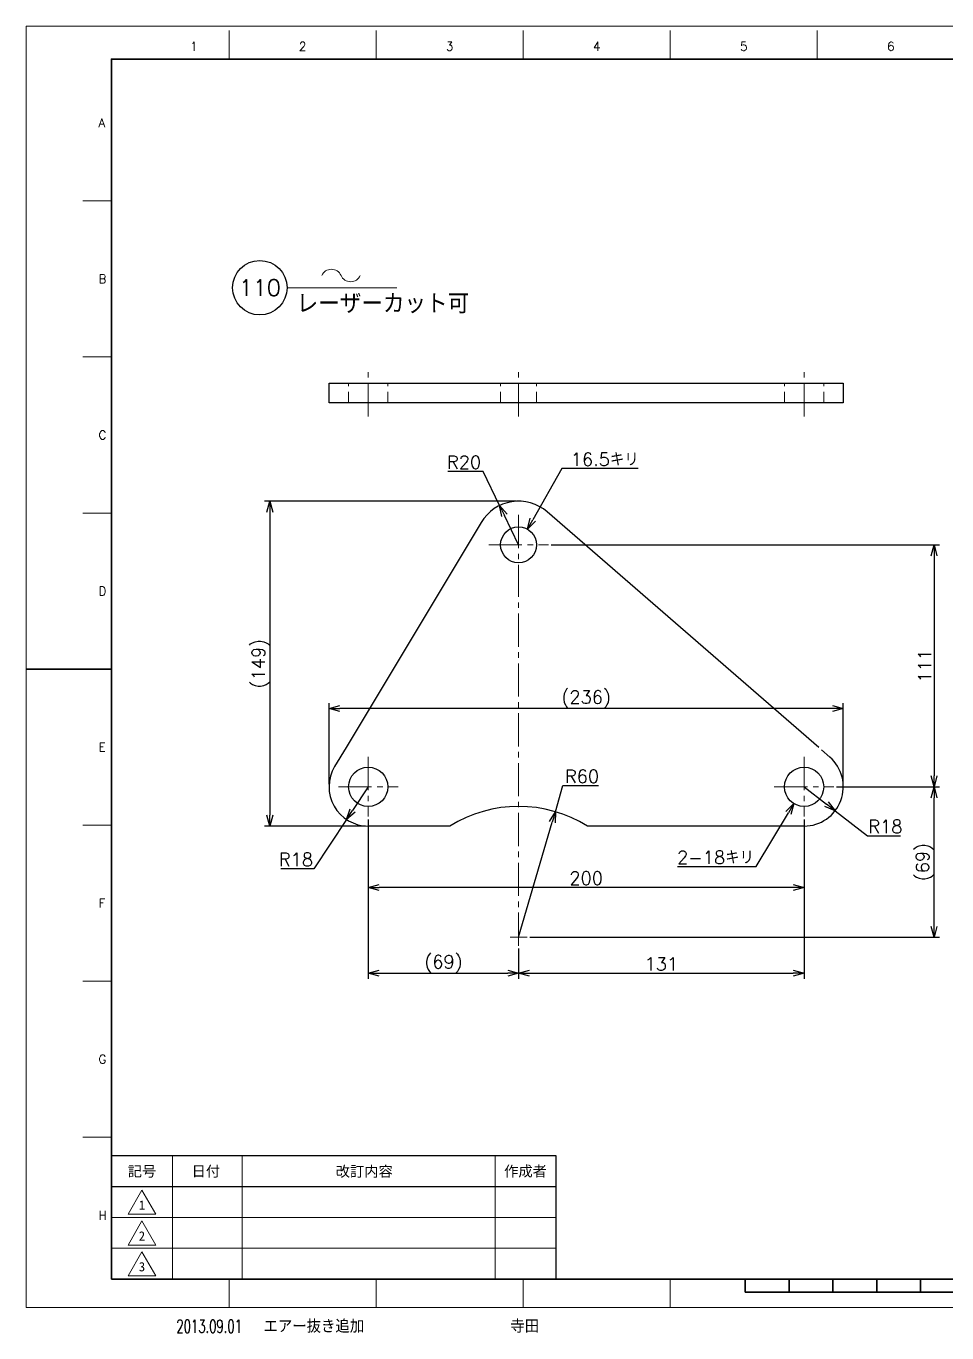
# Model space of a CAD drawing. Header units: millimetres. Extents: x 0 to 835, y -12 to 588.
# Drawn here: x 0 to 423, y -12 to 588 of the extents above; entities that cross this region are included whole.
import ezdxf
from ezdxf import colors
from ezdxf.entities.mleader import LeaderData, LeaderLine
from ezdxf.enums import TextEntityAlignment as Align
from ezdxf.math import Vec2, Vec3

# ---------------------------------------------------------------- set-up
doc = ezdxf.new("R2010")
doc.units = ezdxf.units.MM
doc.header["$LTSCALE"] = 0.8
doc.header["$PDMODE"] = 99
doc.header["$PDSIZE"] = 1
doc.linetypes.add('CENTER2', pattern=[28.575, 19.05, -3.175, 3.175, -3.175])
doc.linetypes.add('HIDDEN', pattern=[9.525, 6.35, -3.175])
for name, color, linetype, lineweight in [('04_HIDDEN', 2, 'HIDDEN', 13), ('05_CENTER', 4, 'CENTER2', 13), ('08_DIM', 3, 'Continuous', 13), ('90_FRAME', 5, 'Continuous', 35)]:
    doc.layers.add(name, color=color, linetype=linetype, lineweight=lineweight)
doc.layers.add('91_BLANK', color=5, linetype='Continuous', lineweight=0, plot=False)
doc.styles.add('KSS_TXT', font='txt.shx', dxfattribs={"bigfont": 'extfont2.shx'})
doc.styles.add('MS_G', font='MS Gothic.ttf')
doc.styles.get("Standard").update_dxf_attribs({"font": 'txt.shx', "bigfont": 'extfont2.shx'})
doc.styles.add('表題用', font='MS PGothic.ttf')
doc.dimstyles.new('KSS_DIM', dxfattribs={"dimscale": 2, "dimtxt": 3, "dimasz": 2.5, "dimexe": 1.25, "dimexo": 0.625, "dimtad": 1, "dimdsep": 46, "dimtxsty": 'KSS_TXT', "dimblk": 'OPEN30', "dimcen": 0, "dimazin": 2, "dimtfac": 0.75, "dimtmove": 0, "dimatfit": 3, "dimldrblk": 'OPEN30', "dimfxl": 1.25, "dimtolj": 1, "dimarcsym": 0})
doc.dimstyles.new('KSS_DIM$3', dxfattribs={"dimscale": 2, "dimtxt": 3, "dimasz": 2.5, "dimexe": 1.25, "dimexo": 0.625, "dimtad": 1, "dimtih": 1, "dimtoh": 1, "dimdsep": 46, "dimtxsty": 'KSS_TXT', "dimblk": 'OPEN30', "dimcen": 0, "dimazin": 2, "dimtfac": 0.75, "dimtofl": 0, "dimtmove": 0, "dimatfit": 3, "dimldrblk": 'OPEN30', "dimfxl": 1.25, "dimtolj": 1, "dimarcsym": 0})
doc.dimstyles.new('KSS_DIM$4', dxfattribs={"dimscale": 2, "dimtxt": 3, "dimasz": 2.5, "dimexe": 1.25, "dimexo": 0.625, "dimtad": 1, "dimtih": 1, "dimtoh": 1, "dimdsep": 46, "dimtxsty": 'KSS_TXT', "dimblk": 'OPEN30', "dimcen": 0, "dimse1": 1, "dimazin": 2, "dimtfac": 0.75, "dimtofl": 0, "dimtmove": 0, "dimatfit": 3, "dimldrblk": 'OPEN30', "dimfxl": 1.25, "dimtolj": 1, "dimarcsym": 0})

# ---------------------------------------------------------------- blocks, each defined once
blk = doc.blocks.new('AM_BALLOON1')
at = {"transparency": 16777216}
blk.add_circle((0, 0), 5, dxfattribs=at)
blk.add_attdef('B_NUMBER', text='', height=3, dxfattribs=at).set_placement((0, 0), align=Align.MIDDLE_CENTER)
blk = doc.blocks.new('_OPEN')
at = {"color": 0, "linetype": 'ByBlock'}
for p, q in [((-1, 0.17), (0, 0)), ((0, 0), (-1, -0.17)), ((0, 0), (-1, 0))]:
    blk.add_line(p, q, dxfattribs=at)
blk = doc.blocks.new('p1ba05')
for centre, start, end in [((-2.95, 0.29), 24.2276, 155.5758), ((0, 1.62), 204.2276, 335.5758)]:
    blk.add_arc(centre, 1.62, start, end)
blk = doc.blocks.new('_Open30')
at = {"color": 0, "linetype": 'ByBlock', "lineweight": -2}
for p, q in [((-1, 0.27), (0, 0)), ((0, 0), (-1, -0.27)), ((0, 0), (-1, 0))]:
    blk.add_line(p, q, dxfattribs=at)
blk = doc.blocks.new('*D144')
at = {"layer": '08_DIM', "color": 0, "lineweight": -2, "transparency": 16777216}
for p, q in [((224.74, 369.82), (109.36, 369.82)), ((111.86, 364.82), (111.86, 225.82)), ((155.74, 220.82), (109.36, 220.82))]:
    blk.add_line(p, q, dxfattribs=at)
at = {"layer": 'Defpoints', "color": 0, "transparency": 16777216}
for p in [(225.99, 369.82), (111.86, 220.82), (156.99, 220.82)]:
    blk.add_point(p, dxfattribs=at)
at = {"layer": '08_DIM', "color": 0, "lineweight": -2, "transparency": 16777216, "xscale": 5, "yscale": 5, "zscale": 5}
for p, rotation in [((111.86, 369.82), 90), ((111.86, 220.82), 270)]:
    blk.add_blockref('_Open30', p, dxfattribs=dict(at, rotation=rotation))
at = {"layer": '08_DIM', "color": 0, "transparency": 16777216, "insert": (107.61, 295.32), "char_height": 6, "attachment_point": 5, "rotation": 90, "style": 'KSS_TXT'}
blk.add_mtext('\\A1;(149)', dxfattribs=at)
blk = doc.blocks.new('*D148')
at = {"layer": '08_DIM', "color": 0, "lineweight": -2, "transparency": 16777216}
for p, q in [((209.73, 383.42), (193.48, 383.42)), ((217.28, 367.82), (209.73, 383.42)), ((225.99, 349.82), (219.46, 363.32))]:
    blk.add_line(p, q, dxfattribs=at)
at = {"layer": 'Defpoints', "color": 0, "transparency": 16777216}
for p in [(217.28, 367.82), (225.99, 349.82)]:
    blk.add_point(p, dxfattribs=at)
at = {"layer": '08_DIM', "color": 0, "lineweight": -2, "transparency": 16777216, "xscale": 5, "yscale": 5, "zscale": 5, "rotation": 115.829461331707}
blk.add_blockref('_Open30', (217.28, 367.82), dxfattribs=at)
at = {"layer": '08_DIM', "color": 0, "transparency": 16777216, "insert": (200.98, 387.67), "char_height": 6, "attachment_point": 5, "style": 'KSS_TXT'}
blk.add_mtext('\\A1;R20', dxfattribs=at)
blk = doc.blocks.new('*D150')
at = {"layer": '08_DIM', "color": 0, "lineweight": -2, "transparency": 16777216}
for p, q in [((156.99, 223.88), (156.99, 190.15)), ((356.99, 223.88), (356.99, 190.15)), ((351.99, 192.65), (161.99, 192.65))]:
    blk.add_line(p, q, dxfattribs=at)
at = {"layer": 'Defpoints', "color": 0, "transparency": 16777216}
for p in [(156.99, 225.13), (356.99, 225.13), (156.99, 192.65)]:
    blk.add_point(p, dxfattribs=at)
at = {"layer": '08_DIM', "color": 0, "lineweight": -2, "transparency": 16777216, "xscale": 5, "yscale": 5, "zscale": 5, "rotation": 180}
blk.add_blockref('_Open30', (156.99, 192.65), dxfattribs=at)
at = {"layer": '08_DIM', "color": 0, "lineweight": -2, "transparency": 16777216, "xscale": 5, "yscale": 5, "zscale": 5}
blk.add_blockref('_Open30', (356.99, 192.65), dxfattribs=at)
at = {"layer": '08_DIM', "color": 0, "transparency": 16777216, "insert": (256.99, 196.9), "char_height": 6, "attachment_point": 5, "style": 'KSS_TXT'}
blk.add_mtext('\\A1;200', dxfattribs=at)
blk = doc.blocks.new('*D151')
at = {"layer": '08_DIM', "color": 0, "lineweight": -2, "transparency": 16777216}
for p, q in [((240.93, 349.82), (419.11, 349.82)), ((416.61, 344.82), (416.61, 243.82)), ((371.93, 238.82), (419.11, 238.82))]:
    blk.add_line(p, q, dxfattribs=at)
at = {"layer": 'Defpoints', "color": 0, "transparency": 16777216}
for p in [(239.68, 349.82), (370.68, 238.82), (416.61, 238.82)]:
    blk.add_point(p, dxfattribs=at)
at = {"layer": '08_DIM', "color": 0, "lineweight": -2, "transparency": 16777216, "xscale": 5, "yscale": 5, "zscale": 5}
for p, rotation in [((416.61, 349.82), 90), ((416.61, 238.82), 270)]:
    blk.add_blockref('_Open30', p, dxfattribs=dict(at, rotation=rotation))
at = {"layer": '08_DIM', "color": 0, "transparency": 16777216, "insert": (412.36, 294.32), "char_height": 6, "attachment_point": 5, "rotation": 90, "style": 'KSS_TXT'}
blk.add_mtext('\\A1;111', dxfattribs=at)
blk = doc.blocks.new('*D158')
at = {"layer": '08_DIM', "color": 0, "lineweight": -2, "transparency": 16777216}
for p, q in [((156.99, 223.88), (156.99, 150.8)), ((225.99, 164.66), (225.99, 150.8)), ((161.99, 153.3), (220.99, 153.3))]:
    blk.add_line(p, q, dxfattribs=at)
at = {"layer": 'Defpoints', "color": 0, "transparency": 16777216}
for p in [(156.99, 225.13), (225.99, 165.91), (225.99, 153.3)]:
    blk.add_point(p, dxfattribs=at)
at = {"layer": '08_DIM', "color": 0, "lineweight": -2, "transparency": 16777216, "xscale": 5, "yscale": 5, "zscale": 5, "rotation": 180}
blk.add_blockref('_Open30', (156.99, 153.3), dxfattribs=at)
at = {"layer": '08_DIM', "color": 0, "lineweight": -2, "transparency": 16777216, "xscale": 5, "yscale": 5, "zscale": 5}
blk.add_blockref('_Open30', (225.99, 153.3), dxfattribs=at)
at = {"layer": '08_DIM', "color": 0, "transparency": 16777216, "insert": (191.49, 157.55), "char_height": 6, "attachment_point": 5, "style": 'KSS_TXT'}
blk.add_mtext('\\A1;(69)', dxfattribs=at)
blk = doc.blocks.new('*D159')
at = {"layer": '08_DIM', "color": 0, "lineweight": -2, "transparency": 16777216}
for p, q in [((371.93, 238.82), (419.11, 238.82)), ((416.61, 174.82), (416.61, 233.82)), ((231.15, 169.82), (419.11, 169.82))]:
    blk.add_line(p, q, dxfattribs=at)
at = {"layer": 'Defpoints', "color": 0, "transparency": 16777216}
for p in [(370.68, 238.82), (416.61, 238.82), (229.9, 169.82)]:
    blk.add_point(p, dxfattribs=at)
at = {"layer": '08_DIM', "color": 0, "lineweight": -2, "transparency": 16777216, "xscale": 5, "yscale": 5, "zscale": 5}
for p, rotation in [((416.61, 238.82), 90), ((416.61, 169.82), 270)]:
    blk.add_blockref('_Open30', p, dxfattribs=dict(at, rotation=rotation))
at = {"layer": '08_DIM', "color": 0, "transparency": 16777216, "insert": (412.36, 204.32), "char_height": 6, "attachment_point": 5, "rotation": 90, "style": 'KSS_TXT'}
blk.add_mtext('\\A1;(69)', dxfattribs=at)
blk = doc.blocks.new('*D160')
at = {"layer": '08_DIM', "color": 0, "lineweight": -2, "transparency": 16777216}
for p, q in [((242.85, 227.4), (246.36, 239.37)), ((246.36, 239.37), (262.61, 239.37)), ((225.99, 169.82), (241.45, 222.6))]:
    blk.add_line(p, q, dxfattribs=at)
at = {"layer": 'Defpoints', "color": 0, "transparency": 16777216}
for p in [(242.85, 227.4), (225.99, 169.82)]:
    blk.add_point(p, dxfattribs=at)
at = {"layer": '08_DIM', "color": 0, "lineweight": -2, "transparency": 16777216, "xscale": 5, "yscale": 5, "zscale": 5, "rotation": 73.67972076812816}
blk.add_blockref('_Open30', (242.85, 227.4), dxfattribs=at)
at = {"layer": '08_DIM', "color": 0, "transparency": 16777216, "insert": (255.11, 243.62), "char_height": 6, "attachment_point": 5, "style": 'KSS_TXT'}
blk.add_mtext('\\A1;R60', dxfattribs=at)
blk = doc.blocks.new('*D161')
at = {"layer": '08_DIM', "color": 0, "lineweight": -2, "transparency": 16777216}
for p, q in [((138.99, 240.07), (138.99, 277.21)), ((374.99, 240.07), (374.99, 277.21)), ((369.99, 274.71), (143.99, 274.71))]:
    blk.add_line(p, q, dxfattribs=at)
at = {"layer": 'Defpoints', "color": 0, "transparency": 16777216}
for p in [(138.99, 274.71), (138.99, 238.82), (374.99, 238.82)]:
    blk.add_point(p, dxfattribs=at)
at = {"layer": '08_DIM', "color": 0, "lineweight": -2, "transparency": 16777216, "xscale": 5, "yscale": 5, "zscale": 5, "rotation": 180}
blk.add_blockref('_Open30', (138.99, 274.71), dxfattribs=at)
at = {"layer": '08_DIM', "color": 0, "lineweight": -2, "transparency": 16777216, "xscale": 5, "yscale": 5, "zscale": 5}
blk.add_blockref('_Open30', (374.99, 274.71), dxfattribs=at)
at = {"layer": '08_DIM', "color": 0, "transparency": 16777216, "insert": (256.99, 278.96), "char_height": 6, "attachment_point": 5, "style": 'KSS_TXT'}
blk.add_mtext('\\A1;(236)', dxfattribs=at)
blk = doc.blocks.new('*D162')
at = {"layer": '08_DIM', "color": 0, "lineweight": -2, "transparency": 16777216}
for p, q in [((356.99, 223.88), (356.99, 150.8)), ((225.99, 164.66), (225.99, 150.8)), ((230.99, 153.3), (351.99, 153.3))]:
    blk.add_line(p, q, dxfattribs=at)
at = {"layer": 'Defpoints', "color": 0, "transparency": 16777216}
for p in [(356.99, 225.13), (225.99, 165.91), (356.99, 153.3)]:
    blk.add_point(p, dxfattribs=at)
at = {"layer": '08_DIM', "color": 0, "lineweight": -2, "transparency": 16777216, "xscale": 5, "yscale": 5, "zscale": 5, "rotation": 180}
blk.add_blockref('_Open30', (225.99, 153.3), dxfattribs=at)
at = {"layer": '08_DIM', "color": 0, "lineweight": -2, "transparency": 16777216, "xscale": 5, "yscale": 5, "zscale": 5}
blk.add_blockref('_Open30', (356.99, 153.3), dxfattribs=at)
at = {"layer": '08_DIM', "color": 0, "transparency": 16777216, "insert": (291.49, 157.55), "char_height": 6, "attachment_point": 5, "style": 'KSS_TXT'}
blk.add_mtext('\\A1;131', dxfattribs=at)
blk = doc.blocks.new('*D163')
at = {"layer": '08_DIM', "color": 0, "lineweight": -2, "transparency": 16777216}
for p, q in [((245.86, 384.75), (232.54, 361.33)), ((280.91, 384.75), (245.86, 384.75))]:
    blk.add_line(p, q, dxfattribs=at)
at = {"layer": 'Defpoints', "color": 0, "transparency": 16777216}
for p in [(230.07, 356.99), (221.91, 342.65)]:
    blk.add_point(p, dxfattribs=at)
at = {"layer": '08_DIM', "color": 0, "lineweight": -2, "transparency": 16777216, "xscale": 5, "yscale": 5, "zscale": 5, "rotation": 240.3682406586112}
blk.add_blockref('_Open30', (230.07, 356.99), dxfattribs=at)
at = {"layer": '08_DIM', "color": 0, "transparency": 16777216, "insert": (265.51, 389), "char_height": 6, "attachment_point": 5, "style": 'KSS_TXT'}
blk.add_mtext('\\A1;16.5キリ', dxfattribs=at)
blk = doc.blocks.new('*D164')
at = {"layer": '08_DIM', "color": 0, "lineweight": -2, "transparency": 16777216}
for p, q in [((335, 202.19), (349.79, 226.81)), ((298.95, 202.19), (335, 202.19))]:
    blk.add_line(p, q, dxfattribs=at)
at = {"layer": 'Defpoints', "color": 0, "transparency": 16777216}
for p in [(361.62, 246.53), (352.36, 231.1)]:
    blk.add_point(p, dxfattribs=at)
at = {"layer": '08_DIM', "color": 0, "lineweight": -2, "transparency": 16777216, "xscale": 5, "yscale": 5, "zscale": 5, "rotation": 59.02199070394762}
blk.add_blockref('_Open30', (352.36, 231.1), dxfattribs=at)
at = {"layer": '08_DIM', "color": 0, "transparency": 16777216, "insert": (316.35, 206.44), "char_height": 6, "attachment_point": 5, "style": 'KSS_TXT'}
blk.add_mtext('\\A1;2-18キリ', dxfattribs=at)
blk = doc.blocks.new('*D169')
at = {"layer": '08_DIM', "color": 0, "lineweight": -2, "transparency": 16777216}
for p, q in [((356.99, 238.82), (367.28, 230.87)), ((371.23, 227.81), (386.06, 216.36)), ((386.06, 216.36), (401.31, 216.36))]:
    blk.add_line(p, q, dxfattribs=at)
at = {"layer": 'Defpoints', "color": 0, "transparency": 16777216}
for p in [(356.99, 238.82), (371.23, 227.81)]:
    blk.add_point(p, dxfattribs=at)
at = {"layer": '08_DIM', "color": 0, "lineweight": -2, "transparency": 16777216, "xscale": 5, "yscale": 5, "zscale": 5, "rotation": 322.3083482608827}
blk.add_blockref('_Open30', (371.23, 227.81), dxfattribs=at)
at = {"layer": '08_DIM', "color": 0, "transparency": 16777216, "insert": (394.31, 220.61), "char_height": 6, "attachment_point": 5, "style": 'KSS_TXT'}
blk.add_mtext('\\A1;R18', dxfattribs=at)
blk = doc.blocks.new('*D170')
at = {"layer": '08_DIM', "color": 0, "lineweight": -2, "transparency": 16777216}
for p, q in [((156.99, 238.82), (149.81, 227.98)), ((147.04, 223.82), (132.07, 201.23)), ((132.07, 201.23), (116.82, 201.23))]:
    blk.add_line(p, q, dxfattribs=at)
at = {"layer": 'Defpoints', "color": 0, "transparency": 16777216}
for p in [(156.99, 238.82), (147.04, 223.82)]:
    blk.add_point(p, dxfattribs=at)
at = {"layer": '08_DIM', "color": 0, "lineweight": -2, "transparency": 16777216, "xscale": 5, "yscale": 5, "zscale": 5, "rotation": 236.4481382439191}
blk.add_blockref('_Open30', (147.04, 223.82), dxfattribs=at)
at = {"layer": '08_DIM', "color": 0, "transparency": 16777216, "insert": (123.82, 205.48), "char_height": 6, "attachment_point": 5, "style": 'KSS_TXT'}
blk.add_mtext('\\A1;R18', dxfattribs=at)

msp = doc.modelspace()

# ---------------------------------------------------------------- linework, layer by layer
at = {"color": 0}
for p, q in [((208.846, 360.114), (146.805, 256.817)), ((363.711, 256.817), (239.097, 364.924)), ((146.805, 256.817), (141.56, 248.084)), ((194.384, 220.817), (156.991, 220.817)), ((356.991, 220.817), (257.598, 220.817))]:
    msp.add_line(p, q, dxfattribs=at)
msp.add_lwpolyline([(374.991, 414.948), (138.991, 414.948), (138.991, 423.948), (374.991, 423.948)], close=True, dxfattribs=at)
for centre, radius in [((225.991, 349.817), 8.25), ((156.991, 238.817), 9), ((356.991, 238.817), 9)]:
    msp.add_circle(centre, radius, dxfattribs=at)
for centre, radius, start, end in [((225.991, 349.817), 20, 49.057055, 149.010822), ((356.991, 238.817), 18, 270, 49.057055), ((156.991, 238.817), 18, 149.010822, 270), ((225.991, 169.817), 60, 58.211669, 121.788331)]:
    msp.add_arc(centre, radius, start, end, dxfattribs=at)
at = {"layer": '04_HIDDEN'}
for p, q in [((147.991, 414.948), (147.991, 423.948)), ((165.991, 414.948), (165.991, 423.948)), ((217.741, 414.948), (217.741, 423.948)), ((234.241, 414.948), (234.241, 423.948)), ((347.991, 414.948), (347.991, 423.948)), ((365.991, 414.948), (365.991, 423.948)), ((368.787, 252.413), (363.711, 256.817))]:
    msp.add_line(p, q, dxfattribs=at)
at = {"layer": '05_CENTER'}
for p, q in [((156.991, 408.735), (156.991, 430.298)), ((225.991, 408.735), (225.991, 430.298)), ((356.991, 408.735), (356.991, 430.298)), ((225.991, 363.501), (225.991, 336.132)), ((212.306, 349.817), (239.676, 349.817)), ((225.991, 165.908), (225.991, 336.132)), ((156.991, 252.501), (156.991, 225.132)), ((356.991, 252.501), (356.991, 225.132)), ((143.306, 238.817), (170.676, 238.817)), ((343.306, 238.817), (370.676, 238.817)), ((222.083, 169.817), (229.899, 169.817))]:
    msp.add_line(p, q, dxfattribs=at)
at = {"layer": '08_DIM'}
msp.add_line((119.753, 467.721), (170.101, 467.721), dxfattribs=at)
at = {"layer": '90_FRAME', "color": 4, "lineweight": 13}
for p, q in [((93.133, 572.615), (93.133, 585.683)), ((160.615, 572.615), (160.615, 585.683)), ((228.097, 572.615), (228.097, 585.683)), ((295.58, 572.615), (295.58, 585.683)), ((363.062, 572.615), (363.062, 585.683)), ((39.164, 507.551), (26.096, 507.551)), ((39.164, 435.971), (26.096, 435.971)), ((39.164, 364.392), (26.096, 364.392)), ((39.164, 221.233), (26.096, 221.233)), ((39.164, 149.654), (26.096, 149.654)), ((39.164, 78.074), (26.096, 78.074)), ((93.133, 0), (93.133, 13.01)), ((160.615, 0), (160.615, 13.01)), ((228.097, 0), (228.097, 13.01)), ((295.58, 0), (295.58, 13.01))]:
    msp.add_line(p, q, dxfattribs=at)
at = {"layer": '90_FRAME'}
for p, q in [((0, 292.812), (39.164, 292.812)), ((330.019, 6.978), (330.019, 13.01)), ((350.124, 6.978), (350.124, 13.01)), ((370.229, 6.978), (370.229, 13.01)), ((390.334, 6.978), (390.334, 13.01)), ((410.439, 6.978), (410.439, 13.01)), ((330.019, 6.978), (531.069, 6.978))]:
    msp.add_line(p, q, dxfattribs=at)
at = {"layer": '90_FRAME', "color": 0, "lineweight": 13}
for p, q in [((67.164, 13.01), (67.164, 69.581)), ((99.164, 13.01), (99.164, 69.581)), ((215.164, 13.01), (215.164, 69.581)), ((39.164, 41.296), (243.164, 41.296)), ((39.164, 27.153), (243.164, 27.153))]:
    msp.add_line(p, q, dxfattribs=at)
at = {"layer": '90_FRAME', "color": 0, "lineweight": 25}
msp.add_line((39.164, 55.438), (243.164, 55.438), dxfattribs=at)
at = {"layer": '90_FRAME'}
msp.add_lwpolyline([(39.164, 13.01), (821.924, 13.01), (821.924, 572.615), (39.164, 572.615)], close=True, dxfattribs=at)
at = {"layer": '90_FRAME', "color": 0, "lineweight": 25}
msp.add_lwpolyline([(39.164, 13.01), (243.164, 13.01), (243.164, 69.581), (39.164, 69.581)], close=True, dxfattribs=at)
at = {"layer": '90_FRAME', "color": 0, "lineweight": 13}
for points in [[(46.8, 42.798), (53.164, 53.821), (59.529, 42.798), (46.8, 42.798)], [(46.8, 28.655), (53.164, 39.678), (59.529, 28.655), (46.8, 28.655)], [(46.8, 14.512), (53.164, 25.535), (59.529, 14.512), (46.8, 14.512)]]:
    msp.add_lwpolyline(points, dxfattribs=at)
at = {"layer": '91_BLANK'}
msp.add_lwpolyline([(0, 0), (834.992, 0), (834.992, 587.7), (0, 587.7)], close=True, dxfattribs=at)

# ---------------------------------------------------------------- block references
at = {"layer": '08_DIM', "xscale": 3, "yscale": 3, "zscale": 3}
msp.add_blockref('p1ba05', (148.929, 470.457), dxfattribs=at)

# ---------------------------------------------------------------- texts
at = {"layer": '08_DIM', "style": 'KSS_TXT'}
msp.add_text('レーザーカット可', height=9, dxfattribs=at).set_placement((124.125, 455.946))
at = {"layer": '90_FRAME', "color": 0, "lineweight": 13, "style": 'KSS_TXT'}
for s, p in [('1', (77.003, 575.218)), ('2', (126.874, 575.218)), ('3', (194.356, 575.218)), ('4', (261.839, 575.218)), ('5', (329.321, 575.218)), ('6', (396.803, 575.218))]:
    msp.add_text(s, height=4.033, dxfattribs=at).set_placement(p, align=Align.BOTTOM_CENTER)
for s, p in [('A', (33.228, 543.34)), ('B', (33.228, 471.761)), ('C', (33.228, 400.182)), ('D', (33.228, 328.602)), ('E', (33.228, 257.023)), ('F', (33.228, 185.443)), ('G', (33.228, 113.864)), ('H', (33.228, 42.285))]:
    msp.add_text(s, height=4.033, dxfattribs=at).set_placement(p, align=Align.MIDDLE_LEFT)
at = {"layer": '90_FRAME', "color": 0, "style": '表題用'}
for s, p in [('記号', (53.164, 62.51)), ('日付', (82.477, 62.51)), ('作成者', (229.164, 62.51))]:
    msp.add_text(s, height=4.8, dxfattribs=at).set_placement(p, align=Align.MIDDLE_CENTER)
msp.add_text('改訂内容', height=4.8, dxfattribs=at).set_placement((155.164, 62.51), align=Align.MIDDLE)
at = {"layer": '90_FRAME', "color": 0, "lineweight": 13, "style": 'MS_G'}
for s, p in [('1', (53.164, 46.953)), ('2', (53.164, 32.81)), ('3', (53.164, 18.667))]:
    msp.add_text(s, height=4.243, dxfattribs=at).set_placement(p, align=Align.MIDDLE)
at = {"layer": '90_FRAME', "color": 3, "lineweight": 13, "width": 0.65}
msp.add_text('2013.09.01', height=6, dxfattribs=at).set_placement((68.957, -11.611))
at = {"layer": '90_FRAME', "color": 3, "lineweight": 13}
for s, p in [('エアー抜き追加', (108.94, -11.611)), ('寺田', (222.213, -11.611))]:
    msp.add_text(s, height=6, dxfattribs=at).set_placement(p)

# ---------------------------------------------------------------- dimensions: what is measured, and where the dimension line sits
at = {"layer": '08_DIM'}
for center, mpoint, picture, middle in [((225.991, 349.817), (217.277, 367.819), '*D148', (200.976, 383.418)), ((225.991, 169.817), (242.851, 227.399), '*D160', (255.106, 239.369)), ((156.991, 238.817), (147.043, 223.816), '*D170', (123.816, 201.234)), ((356.991, 238.817), (371.235, 227.811), '*D169', (394.309, 216.357))]:
    dim = msp.add_radius_dim(center=center, mpoint=mpoint, dimstyle='KSS_DIM$4', override={"dimpost": 'R<>', "dimtix": 1, "dimatfit": 2}, dxfattribs=at)
    dim.commit()
    dim.dimension.update_dxf_attribs({"geometry": picture, "text_midpoint": middle, "dimtype": 164})
for p1, p2, text, picture, middle in [((221.912, 342.646), (230.07, 356.988), '<>キリ', '*D163', (265.513, 384.753)), ((361.623, 246.533), (352.359, 231.1), '2-<>キリ', '*D164', (316.351, 202.187))]:
    dim = msp.add_diameter_dim_2p(p1=p1, p2=p2, text=text, dimstyle='KSS_DIM$3', override={"dimpost": '<>', "dimtix": 1, "dimarcsym": 1}, dxfattribs=at)
    dim.commit()
    dim.dimension.update_dxf_attribs({"geometry": picture, "text_midpoint": middle, "dimtype": 163})
for base, p1, p2, angle, override, picture, middle in [((111.855, 220.817), (225.991, 369.817), (156.991, 220.817), 270, {"dimscale": 2}, '*D144', (107.605, 295.317)), ((138.991, 274.706), (374.991, 238.817), (138.991, 238.817), 180, {"dimarcsym": 1}, '*D161', (256.991, 278.956)), ((416.613, 238.817), (229.899, 169.817), (370.676, 238.817), 270, {"dimscale": 2}, '*D159', (412.363, 204.317))]:
    dim = msp.add_linear_dim(base=base, p1=p1, p2=p2, angle=angle, text='(<>)', dimstyle='KSS_DIM', override=override, dxfattribs=at)
    dim.commit()
    dim.dimension.update_dxf_attribs({"geometry": picture, "text_midpoint": middle})
for base, p1, p2, angle, override, picture, middle in [((416.613, 238.817), (239.676, 349.817), (370.676, 238.817), 270, {"dimscale": 2}, '*D151', (412.363, 294.317)), ((356.991, 153.305), (225.991, 165.908), (356.991, 225.132), 180, {"dimarcsym": 1}, '*D162', (291.491, 157.555))]:
    dim = msp.add_linear_dim(base=base, p1=p1, p2=p2, angle=angle, dimstyle='KSS_DIM', override=override, dxfattribs=at)
    dim.commit()
    dim.dimension.update_dxf_attribs({"geometry": picture, "text_midpoint": middle})
dim = msp.add_linear_dim(base=(156.991, 192.651), p1=(356.991, 225.132), p2=(156.991, 225.132), angle=180, dimstyle='KSS_DIM', dxfattribs=at)
dim.commit()
dim.dimension.update_dxf_attribs({"geometry": '*D150', "text_midpoint": (256.991, 196.901)})
dim = msp.add_linear_dim(base=(225.991, 153.305), p1=(156.991, 225.132), p2=(225.991, 165.908), angle=180, text='(<>)', dimstyle='KSS_DIM', dxfattribs=at)
dim.commit()
dim.dimension.update_dxf_attribs({"geometry": '*D158', "text_midpoint": (191.491, 157.555)})

# ---------------------------------------------------------------- leaders
ml = msp.add_multileader_block('Standard', dxfattribs=at)
ml.set_content('AM_BALLOON1', color=256, scale=2.5)
ml.set_attribute('B_NUMBER', '110', width=0)
ml.set_leader_properties(color=256, linetype='ByLayer', lineweight=-1)
ml.set_arrow_properties(name='OPEN')
ml.build(insert=Vec2(0, 0))
ml.multileader.update_dxf_attribs({"leader_type": 0, "has_dogleg": 0, "text_right_attachment_type": 6, "dogleg_length": 0, "arrow_head_size": 5, "scale": 2.5, "block_connection_type": 1})
ctx = ml.context
ctx.base_point, ctx.scale, ctx.char_height, ctx.arrow_head_size, ctx.landing_gap_size, ctx.plane_origin = Vec3(107.238, 467.731), 2.5, 10, 5, 5, Vec3(107.238, 467.731)
ctx.right_attachment, ctx.attachment_type = 6, 1
notes = []
notes.append((ctx, [(0, (0, 0, 0), (0, 0), (1, 0), 1, [])]))
ctx.block.insert = Vec3(107.238, 467.731)
ml = msp.add_multileader_block('Standard', dxfattribs=at)
ml.set_content('AM_BALLOON1', color=256, scale=2.5)
ml.set_attribute('B_NUMBER', '111', width=0)
ml.set_leader_properties(color=256, linetype='ByLayer', lineweight=-1)
ml.set_arrow_properties(name='OPEN')
ml.build(insert=Vec2(0, 0))
ml.multileader.update_dxf_attribs({"leader_type": 0, "has_dogleg": 0, "text_right_attachment_type": 6, "dogleg_length": 0, "arrow_head_size": 5, "scale": 2.5, "block_connection_type": 1})
ctx = ml.context
ctx.base_point, ctx.scale, ctx.char_height, ctx.arrow_head_size, ctx.landing_gap_size, ctx.plane_origin = Vec3(550.004, 467.731), 2.5, 10, 5, 5, Vec3(550.004, 467.731)
ctx.right_attachment, ctx.attachment_type = 6, 1
notes.append((ctx, [(0, (0, 0, 0), (0, 0), (1, 0), 1, [])]))
ctx.block.insert = Vec3(550.004, 467.731)
for ctx, leaders in notes:
    for number, flags, end, landing, length, lines in leaders:
        leader = LeaderData()
        leader.index, (leader.has_last_leader_line, leader.has_dogleg_vector, leader.attachment_direction) = number, flags
        leader.last_leader_point, leader.dogleg_vector, leader.dogleg_length = Vec3(end), Vec3(landing), length
        for number, points, colour, breaks in lines:
            line = LeaderLine()
            line.index, line.vertices, line.color, line.breaks = number, Vec3.list(points), colors.encode_raw_color(colour), breaks
            leader.lines.append(line)
        ctx.leaders.append(leader)

doc.saveas('drawing.dxf')
